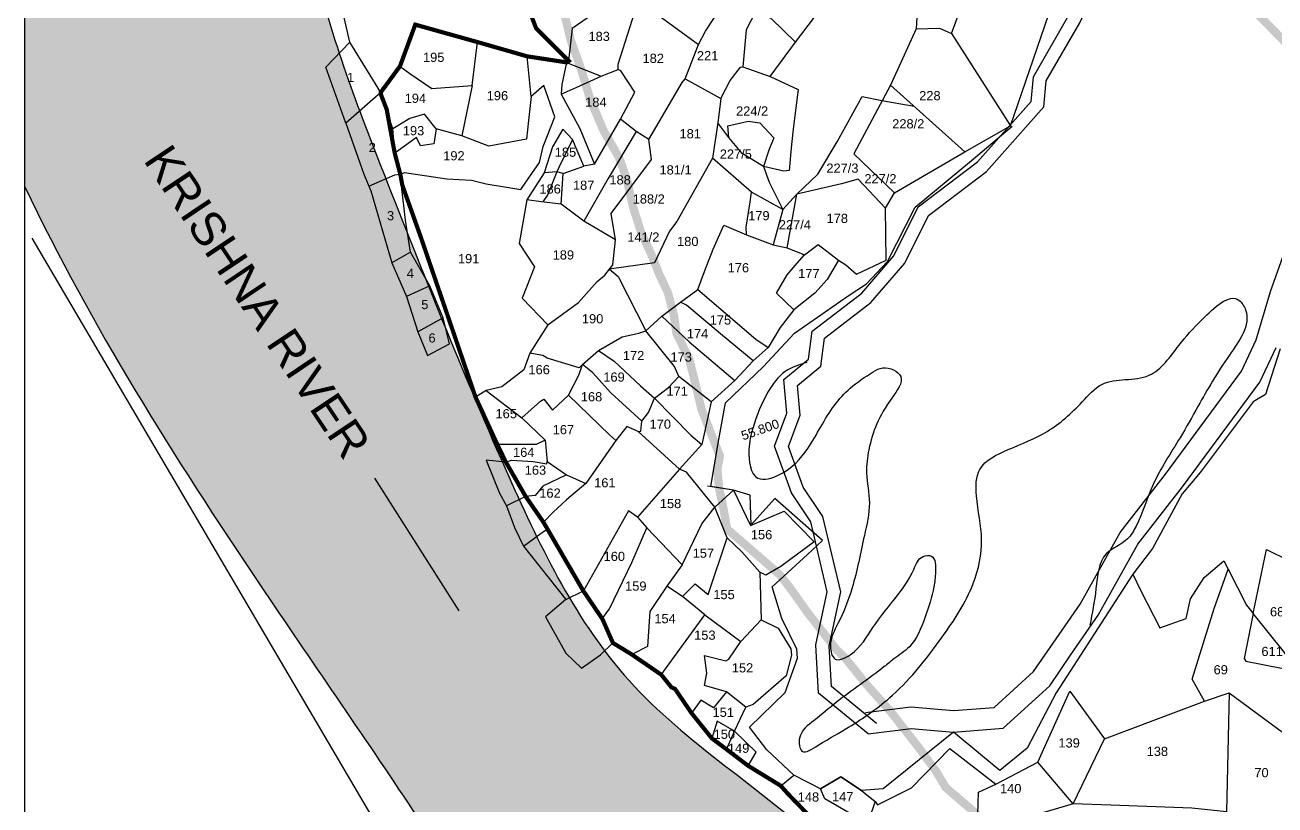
# Model space of a CAD drawing. Header units: millimetres. Extents: x 380985 to 388846, y 1838250 to 1848297.
# Drawn here: x 380985 to 383978, y 1840644 to 1842512 of the extents above; entities that cross this region are included whole.
import ezdxf
from ezdxf.enums import TextEntityAlignment as Align

# ---------------------------------------------------------------- set-up
doc = ezdxf.new("R2010")
doc.units = ezdxf.units.MM
for name, color, linetype in [('BND', 6, 'Continuous'), ('DIMENSION', 1, 'Continuous'), ('Hills', 3, 'Continuous'), ('Plot', 2, 'Continuous'), ('points', 161, 'Continuous'), ('ROADS', 50, 'Continuous'), ('Stream', 4, 'Continuous'), ('TEXT', 7, 'Continuous')]:
    doc.layers.add(name, color=color, linetype=linetype)
doc.styles.get("Standard").update_dxf_attribs({"font": 'arial.ttf'})
doc.dimstyles.get("Standard").update_dxf_attribs({"dimtxt": 0.18, "dimasz": 0.18, "dimexe": 0.18, "dimexo": 0.0625, "dimgap": 0.09, "dimtad": 0, "dimtih": 1, "dimtoh": 1, "dimdec": 4, "dimzin": 0, "dimdsep": 46, "dimtxsty": 'Standard', "dimcen": 0.09, "dimadec": 0, "dimazin": 0, "dimtfac": 1, "dimtdec": 4, "dimtofl": 0, "dimtmove": 0, "dimatfit": 3, "dimfxl": 1, "dimtolj": 1, "dimtzin": 0, "dimarcsym": 0})

# ---------------------------------------------------------------- blocks, each defined once
blk = doc.blocks.new('CHITT')
at = {"layer": 'BND', "lineweight": 30, "const_width": 10}
blk.add_lwpolyline([(-2172.6, -2601.9), (-2229.5, -2543), (-2247.3, -2523.2), (-2324.9, -2475.6), (-2376.9, -2436.1), (-2412.1, -2409.8), (-2460.6, -2349.6), (-2500.5, -2291.1), (-2509, -2287.5), (-2533.2, -2257.3), (-2604.2, -2208.6), (-2649, -2181.2), (-2674.5, -2123.5), (-2719.9, -2056.6), (-2815.5, -1891.9), (-2858.3, -1830.1), (-2905.5, -1748.1), (-2926, -1705.7), (-2978.2, -1592.3), (-3107.7, -1213.6), (-3153.5, -1084.7), (-3158.3, -1058.9), (-3171.7, -1008), (-3179.9, -963.5), (-3190.9, -903.4), (-3204.6, -867.9), (-3205.1, -862.4), (-3159.1, -799.9), (-3122.5, -700.3), (-2973.2, -742.1), (-2854.5, -776.2), (-2760, -790.6), (-2755.1, -787.2), (-2832.9, -709.4), (-2861.5, -634.6)], dxfattribs=at)
at = {"layer": 'DIMENSION'}
blk.add_lwpolyline([(-4041.2, -1211.8), (-3028.4, -2934.7), (-1031.3, -4361), (1188.6, -4521.3), (2958.6, -4170.8)], dxfattribs=at)
at = {"layer": 'Hills', "color": 0}
for points in [[(-2037.8, -2398.7), (-2156.4, -2301.2), (-2162.9, -2186), (-2135.6, -2059.1), (-2175.5, -1890.8), (-2221.6, -1821.9), (-2261.9, -1710.2), (-2232.6, -1631.1), (-2239.8, -1550.5), (-2180.8, -1501.8), (-2171.8, -1434.2), (-2053.3, -1343.2), (-1976, -1253.7), (-1917.8, -1136.8), (-1776.1, -1029.2), (-1647.4, -884.1), (-1641.7, -825.2), (-1559.2, -681.4), (-1530.5, -618.1), (-1492.3, -577.5), (-1474.5, -523.2), (-1253.8, -335.8), (-1129.7, -202.2), (-1033.6, -83.2)], [(-2017.8, -2374.5), (-2125.9, -2285.7), (-2131.3, -2188.5), (-2103.5, -2058.8), (-2146.3, -1878), (-2193.4, -1807.7), (-2228.5, -1710.4), (-2200.7, -1635.4), (-2207.1, -1564.2), (-2151.3, -1518.2), (-2142.4, -1451.1), (-2031.6, -1366.1), (-1949.7, -1271.2), (-1893, -1157.3), (-1754.6, -1052.3), (-1617.1, -897.2), (-1611.1, -835), (-1531.2, -695.7), (-1504.1, -635.8), (-1464.6, -593.9), (-1447.4, -541.4), (-1232.1, -358.5), (-1106, -222.8), (-1009.3, -103)], [(-2044.1, -2348.1), (-1935.7, -2334.4), (-1833.6, -2343.3), (-1735.9, -2335.4), (-1641.7, -2249.8), (-1595.1, -2181.8), (-1529.9, -2088), (-1434.6, -1916.3), (-1325.5, -1776.7), (-1143.8, -1530.1), (-1108.2, -1455), (-1074.2, -1339.8), (-1010.7, -1159.9)], [(-2037.8, -2398.7), (-1934.7, -2385.7), (-1833.8, -2394.5), (-1714.4, -2384.9), (-1603, -2283.6), (-1553.1, -2210.8), (-1486.6, -2115), (-1391.9, -1944.5), (-1284.8, -1807.5), (-1099.7, -1556.4), (-1060.4, -1473.3)]]:
    blk.add_lwpolyline(points, dxfattribs=at)
at = {"layer": 'Plot', "color": 0}
for points in [[(-3205.1, -862.4), (-3279.6, -742), (-3337, -491.1), (-3355.3, -205), (-3377.7, 24.1), (-3372.3, 201.9)], [(-1849.1, -2952), (-1849.1, -2952), (-1833.7, -2897.2), (-1850.4, -2876.6), (-1800.6, -2856), (-1858.8, -2803), (-1815.6, -2678.2), (-1776.5, -2647.4), (-1773.3, -2538.4), (-1731.9, -2519.2), (-1631.7, -2466.8), (-1555.2, -2296.6), (-1471.7, -2410.9), (-1232.5, -2320.3), (-1261.5, -2268.1), (-1208.8, -2098.5), (-1175.3, -2004.1), (-1131.8, -2090.9), (-1115.7, -2110.4), (-1083.5, -1957.5), (-928.5, -2034)], [(-1051.1, -1476.6), (-1086.5, -1586.3), (-1115.4, -1603.5), (-1243, -1773.1), (-1285.6, -1824.2), (-1356.6, -1954.9), (-1403.7, -2016.2), (-1587.5, -2300.6), (-1656.9, -2433), (-1722.2, -2486.9), (-1833.8, -2394.5), (-2001.7, -2530.8), (-2053.6, -2534.2), (-2103.2, -2501.9), (-2151.7, -2530.4), (-2216, -2498.1), (-2280.6, -2437.3), (-2322.3, -2382.8), (-2236.9, -2300.1), (-2207.4, -2218), (-2208.4, -2196.2), (-2244.9, -2123), (-2268, -2046.5), (-2182.7, -1969.1), (-2146.9, -1935.7), (-2261.1, -1834.9), (-2318.2, -1898), (-2320.5, -1827.1), (-2360.2, -1815.2), (-2414.4, -1806.2), (-2397.1, -1702.9), (-2379.7, -1606.4), (-2289.5, -1519.7), (-2214.1, -1438.9), (-2085.9, -1350), (-2041.8, -1320.9), (-1991.3, -1267.6), (-1925.4, -1137.7), (-1790, -1025.8), (-1693.2, -943.4)], [(-1922.6, -710.7), (-1867.1, -708.9), (-1838.2, -721.1), (-1752.3, -488.1), (-1708.7, -364.7), (-1650.6, -265.7)], [(-1996.1, -1140.2), (-1974.7, -1103), (-1806, -1004.8), (-1697.2, -942.8), (-1596.7, -649.3), (-1585.9, -644.1), (-1503.9, -454.6), (-1627.3, -349.5), (-1673.2, -532.4), (-1624.8, -561.8), (-1650.1, -619), (-1596.7, -649.3)], [(-2212.2, -742.5), (-2120.9, -621.9), (-2111.4, -522.9), (-2089.9, -417.3)], [(-1904.8, -401.2), (-1922.6, -710.7), (-1984.3, -845.5), (-2071.8, -1009.7), (-1974.7, -1103)], [(-2556.2, -441.3), (-2574.8, -497.7), (-2631.8, -629.7), (-2747.1, -709.6), (-2755.1, -787.2)], [(-2760, -790.6), (-2677.4, -824), (-2636.4, -807.9), (-2636.9, -795), (-2596.6, -669.3), (-2562.2, -661.4), (-2444.4, -747.8), (-2427.1, -715.9), (-2370.6, -628.5), (-2307.7, -669.9), (-2329.8, -712.5), (-2337.7, -801), (-2272.7, -824.4), (-2212.2, -742.5), (-2270.4, -685.2), (-2307.7, -669.9)], [(-3205.1, -862.4), (-3288.4, -936.3), (-3336.9, -802.3), (-3279.6, -742)], [(-3159.1, -799.9), (-3135.9, -817.3), (-3082.5, -853), (-2986.3, -845.7), (-2973.2, -742.1)], [(-2563.1, -975.7), (-2483.4, -838.8), (-2476.1, -830.2), (-2444.4, -747.8)], [(-1838.2, -721.1), (-1697.2, -942.8)], [(-2845.2, -872.3), (-2854.5, -776.2)], [(-2755.1, -787.2), (-2760, -790.6), (-2771.7, -843.4), (-2772.9, -866.5), (-2737.1, -851), (-2677.4, -824)], [(-2772.9, -866.5), (-2728.2, -948.7), (-2693.3, -1034.2), (-2630.6, -926.7), (-2596.4, -861.7), (-2630.2, -811), (-2636.4, -807.9)], [(-2476.1, -830.2), (-2390.8, -877.4), (-2368.7, -833.8), (-2343.9, -802.2), (-2337.7, -801)], [(-2272.7, -824.4), (-2205.5, -855.3), (-2216.4, -943.7), (-2221.2, -987.7), (-2227.2, -1049.9), (-2239.9, -1051.5), (-2288.8, -1040.4), (-2339.9, -1009.2), (-2371.5, -970.5), (-2397.5, -935.4)], [(-3288.4, -936.3), (-3245.4, -1058), (-3229.1, -1098.6), (-3178.8, -1271), (-3143.7, -1351.6), (-3116.2, -1436.1), (-3093.5, -1493), (-3040.3, -1465.1), (-3055.6, -1402.7), (-3087.5, -1325.8), (-3134, -1245.5), (-3145.5, -1168.6), (-3158.3, -1058.9), (-3171.7, -1008), (-3176.1, -950.1), (-3205.1, -862.4)], [(-2986.3, -845.7), (-3011.3, -966.2), (-3072.5, -950.1), (-3100.2, -914.7), (-3135.5, -924.7), (-3176.1, -950.1), (-3177.2, -951)], [(-3158.3, -1058.9), (-3147.9, -1054.7), (-3046.5, -1069.5), (-2987.7, -1072.6), (-2952.8, -1081.5), (-2869.5, -1095), (-2843, -1057.1), (-2825.2, -1030.2), (-2816.4, -992.5), (-2788.1, -920.9), (-2814.6, -846.4), (-2845.2, -872.3), (-2851.5, -929.8), (-2856.3, -974.3), (-2946.5, -991.2), (-3011.3, -966.2)], [(-1806, -1004.8), (-1984.3, -845.5)], [(-2390.8, -877.4), (-2397.5, -935.4), (-2410.7, -1020.3), (-2496.1, -1171.4), (-2513.8, -1195.2), (-2549.6, -1270.4), (-2658.5, -1285.9)], [(-2208.6, -1106), (-2158, -1058.1), (-2111.9, -980.8), (-2052.3, -872.1), (-2004.7, -881.8), (-1927.4, -895.2)], [(-2693.3, -1034.2), (-2718.8, -1039.5), (-2745.8, -975), (-2768.7, -950.4), (-2793.6, -993.2), (-2813.8, -1054.9), (-2855.4, -1119.6), (-2873.4, -1224.1), (-2836.9, -1280), (-2866.8, -1355.2), (-2805, -1419.6), (-2731.4, -1365.5), (-2687.2, -1315.6), (-2668.3, -1300.4), (-2649.5, -1275.2), (-2643, -1215.9), (-2653.7, -1153), (-2556.7, -1023.2), (-2563.1, -975.7), (-2593.1, -956.5), (-2630.6, -926.7)], [(-3011.3, -966.2), (-3072.5, -950.1), (-3077.8, -986), (-3110.3, -990.2), (-3119.9, -970.8), (-3171.7, -1008)], [(-2593.1, -956.5), (-2660.3, -1068.9), (-2718.7, -1170.8), (-2773.4, -1130.6), (-2820.9, -1124.5), (-2855.4, -1119.6)], [(-2371.5, -970.5), (-2374.1, -942.8), (-2325.1, -931.5), (-2297.1, -935.1), (-2263.8, -971.3), (-2275.4, -1000.8), (-2288.8, -1040.4)], [(-2745.8, -975), (-2778.5, -1042.7), (-2783.3, -1052.8), (-2805.1, -1107.2), (-2817.3, -1125)], [(-2867.1, -1642), (-2822.3, -1602.4), (-2814.3, -1597.5), (-2793.8, -1623.4), (-2755.4, -1588.1), (-2730.5, -1540.1), (-2721.6, -1513.9), (-2683.4, -1480.4), (-2627.2, -1447.7), (-2587.3, -1439.6), (-2570.3, -1433.7), (-2532.3, -1398.7), (-2487.2, -1365.2), (-2445.9, -1334.3), (-2430.1, -1291.5), (-2409.2, -1238), (-2383.3, -1180.8), (-2329.5, -1203.6), (-2265.6, -1227.4), (-2231.4, -1235.2), (-2190.2, -1252), (-2157.7, -1226.9), (-2109.2, -1264.3), (-2091.1, -1275.5), (-2065.4, -1297.8), (-1994.9, -1264.4), (-1996.1, -1140.2), (-2061.9, -1070), (-2101.7, -1081.9), (-2208.6, -1106), (-2241.8, -1143.3), (-2317.2, -1101.7), (-2410.7, -1020.3)], [(-2773.4, -1130.6), (-2768.4, -1057), (-2718.8, -1039.5)], [(-2288.8, -1040.4), (-2274.6, -1077.9), (-2241.8, -1143.3)], [(-3158.3, -1058.9), (-3172.6, -1060.4), (-3227, -1084.6), (-3233.7, -1087.8)], [(-2768.4, -1057), (-2783.3, -1052.8), (-2813.8, -1054.9)], [(-2329.5, -1203.6), (-2329.9, -1185.3), (-2321.2, -1129.9), (-2317.2, -1101.7)], [(-2231.4, -1235.2), (-2208.6, -1106)], [(-2241.8, -1143.3), (-2265.6, -1227.4)], [(-2643, -1215.9), (-2718.7, -1170.8)], [(-3134, -1245.5), (-3178.8, -1271)], [(-2109.2, -1264.3), (-2135.6, -1310.3), (-2165.6, -1343.3), (-2215.7, -1383.1), (-2257, -1343.2), (-2231.6, -1299.2), (-2217.7, -1282.8), (-2207.5, -1271.4), (-2190.2, -1252)], [(-2657.4, -1285.8), (-2636.9, -1303.8), (-2570.3, -1433.7)], [(-3087.5, -1325.8), (-3143.7, -1351.6)], [(-2445.9, -1334.3), (-2307.2, -1453.9), (-2277.3, -1473.9)], [(-2312.9, -1505.8), (-2391.2, -1440.8), (-2473.2, -1371.9), (-2487.2, -1365.2)], [(-3055.6, -1402.7), (-3116.2, -1436.1)], [(-2215.7, -1383.1), (-2248.3, -1425.7), (-2277.3, -1473.9), (-2312.9, -1505.8), (-2357.1, -1552.5), (-2413.6, -1603.3), (-2436.5, -1706.1), (-2489.5, -1765.3), (-2588.7, -1675.1), (-2615.8, -1662.6), (-2642, -1696.2), (-2714.1, -1799.5)], [(-2532.3, -1398.7), (-2466.7, -1459.8), (-2357.1, -1552.5)], [(-2805, -1419.6), (-2827.2, -1454.2), (-2848, -1487.3), (-2862.5, -1526.8), (-2914.8, -1567.9), (-2952.6, -1576.4), (-2978.2, -1592.3)], [(-2413.6, -1603.3), (-2491.1, -1543), (-2501.9, -1519.2), (-2570.3, -1433.7)], [(-2721.6, -1513.9), (-2729.8, -1521.9), (-2806.8, -1498.8), (-2816.9, -1492.8), (-2844.1, -1488), (-2848, -1487.3)], [(-2683.4, -1480.4), (-2646.2, -1505.9), (-2583.4, -1565.4), (-2549.9, -1595.3), (-2462.8, -1683.3), (-2436.5, -1706.1)], [(-2588.7, -1675.1), (-2582.4, -1674.2), (-2579.5, -1649.8), (-2654.3, -1581.8), (-2698.3, -1533.8), (-2721.6, -1513.9)], [(-2579.5, -1649.8), (-2563.9, -1629.5), (-2549.9, -1595.3), (-2516.3, -1569.4), (-2491.1, -1543)], [(-2952.6, -1576.4), (-2867.1, -1642), (-2811.2, -1695.4), (-2806.5, -1746.4), (-2760.1, -1778.7), (-2714.1, -1799.5), (-2760.1, -1838.7), (-2792.3, -1868.3), (-2815.5, -1891.9)], [(-2642, -1696.2), (-2657.6, -1682.7), (-2755.4, -1588.1)], [(-2811.2, -1695.4), (-2832.7, -1706), (-2926, -1705.7)], [(-2905.5, -1748.1), (-2952.8, -1743.8), (-2921, -1822.2), (-2903.6, -1852.4), (-2885.2, -1904.9), (-2863.6, -1949.7), (-2762.1, -2076.9), (-2719.9, -2056.6)], [(-2905.5, -1748.1), (-2892.3, -1743.6), (-2839.8, -1746.8), (-2807, -1752.5), (-2806.5, -1746.4)], [(-2483.6, -1994.3), (-2435.9, -1895.9), (-2405.4, -1856.2), (-2472.7, -1772.4), (-2489.5, -1765.3), (-2589.9, -1879.7), (-2567.5, -1905.8)], [(-2760.1, -1778.7), (-2817, -1805.9), (-2835.4, -1827.7), (-2858.3, -1830.1)], [(-2482.7, -2069.8), (-2452.4, -2039.6), (-2421.3, -2064.9), (-2375.4, -1929.3), (-2405.4, -1856.2), (-2360.6, -1815), (-2422.2, -1805.7)], [(-2360.6, -1815), (-2319.3, -1899.8), (-2239.3, -1865.4), (-2167.4, -1939.1), (-2247.2, -1997.9), (-2283.1, -2018.7), (-2297.5, -2012), (-2340.3, -1962.8), (-2375.4, -1929.3)], [(-2858.3, -1830.1), (-2903.6, -1852.4)], [(-2589.9, -1879.7), (-2612, -1864.4), (-2719.9, -2056.6)], [(-2863.6, -1949.7), (-2815.1, -1914.5), (-2807, -1909.1)], [(-2674.5, -2123.5), (-2657.5, -2099.3), (-2603.5, -1988.9), (-2567.5, -1905.8), (-2483.6, -1994.3), (-2519.7, -2045.1)], [(-1403.7, -2016.2), (-1385.4, -2054.9), (-1339.2, -2144.7), (-1275.9, -2123), (-1266.1, -2075.5), (-1232.9, -2024.8), (-1185.6, -1984.6), (-1175.3, -2004.1)], [(-2297.5, -2012), (-2294, -2125.8)], [(-2429, -2113.6), (-2482.7, -2069.8), (-2519.7, -2045.1), (-2560.4, -2105.9), (-2566, -2189.5), (-2604.2, -2208.6)], [(-2762.1, -2076.9), (-2810.2, -2118.9), (-2761.9, -2205.3), (-2724, -2241.8), (-2678.7, -2209.4), (-2649, -2181.2), (-2674.5, -2123.5)], [(-2533.2, -2257.3), (-2429, -2113.6), (-2342.4, -2178)], [(-985.9, -2382.4), (-981.2, -2369.6), (-978.5, -2308.9), (-1003.1, -2261.4), (-1040.8, -2204.1), (-1115.7, -2110.4), (-1137, -2218.8), (-1133.4, -2224.7), (-1043.9, -2242.4), (-1013.3, -2245.9)], [(-2377.4, -2298.6), (-2429.7, -2283.5), (-2423.8, -2253.3), (-2429.4, -2210.9), (-2378.8, -2223.7), (-2371.7, -2220.1), (-2342.4, -2178), (-2294, -2125.8), (-2253.3, -2146.1), (-2223, -2195.1), (-2221.7, -2210.3), (-2233.8, -2260.2), (-2313.1, -2328.7), (-2331.1, -2334.9)], [(-2649, -2181.2), (-2604.2, -2208.6)], [(-2376.9, -2436.1), (-2358, -2392.7), (-2331.1, -2334.9), (-2377.4, -2298.6), (-2408.5, -2336.4), (-2438.6, -2317.9), (-2460.6, -2349.6)], [(-1173.5, -2300.7), (-1179.5, -2586), (-1262.5, -2576.8), (-1456.7, -2570), (-1546.9, -2566.4), (-1617.4, -2587.2), (-1776.5, -2647.4)], [(-1232.5, -2320.3), (-1173.5, -2300.7), (-1042.1, -2396.9)], [(-2324.9, -2475.6), (-2305.7, -2443), (-2358, -2392.7), (-2399.8, -2368.5), (-2412.1, -2409.8)], [(-1546.9, -2566.4), (-1471.7, -2410.9)], [(-2021, -2560.7), (-2015.6, -2569.3), (-1934.1, -2528.5), (-1842, -2433.9), (-1731.9, -2519.2)], [(-1546.9, -2566.4), (-1631.7, -2466.8)], [(-2247.3, -2523.2), (-2216, -2498.1)], [(-1918.9, -2750.8), (-1981, -2709), (-2048.3, -2638.6), (-2083.8, -2599.5), (-2081, -2589.6), (-2141.6, -2554.9), (-2151.7, -2530.4), (-2216, -2498.1)], [(-2151.7, -2530.4), (-2103.2, -2501.9), (-2053.6, -2534.2), (-2021, -2560.7), (-2048.3, -2638.6)]]:
    blk.add_lwpolyline(points, dxfattribs=at)
at = {"layer": 'Stream'}
blk.add_spline([(-2183.8, -1509.4), (-2236.2, -1530.8), (-2278.5, -1581.6), (-2313.5, -1665.4), (-2323.4, -1718.5), (-2301.7, -1786.5), (-2250.1, -1778), (-2182.4, -1715.1), (-2118.5, -1612.1), (-2080.7, -1571.1), (-2026.1, -1532.1), (-2002.6, -1522.2), (-1959.9, -1542.8), (-1981.4, -1594.9), (-2036.2, -1718.3), (-2041.6, -1774.1), (-2035, -1845.5), (-2046.9, -1924), (-2076.2, -2049), (-2110.1, -2134.6), (-2128, -2188.9), (-2116.9, -2219.7), (-2081, -2209.5), (-2026.5, -2144.3), (-1966.2, -2065.5), (-1928.6, -2005.2), (-1906.1, -1973.9), (-1886.5, -1973.4), (-1876.4, -2010.9), (-1880.2, -2046.8), (-1902.1, -2121.1), (-1939.2, -2190.4), (-1976.2, -2219.6), (-1999.2, -2237.9), (-2113.3, -2322.9), (-2167.3, -2366.9), (-2202, -2409), (-2196.3, -2440.1), (-2157.7, -2426.4), (-2084.6, -2383.1), (-1979.3, -2306.3), (-1861.3, -2168), (-1786, -2038.6), (-1766, -1933.1), (-1778.4, -1829.2), (-1770.5, -1765.6), (-1702.5, -1718), (-1609.1, -1674.5), (-1525.2, -1603.9), (-1477.9, -1561.9), (-1365.1, -1540.2), (-1293.6, -1468.4), (-1237.3, -1406), (-1149.7, -1360.3), (-1133.9, -1383.7), (-1172.8, -1492), (-1248, -1614.6), (-1290.8, -1689.7), (-1355.3, -1801.8), (-1396.1, -1901.5), (-1416.5, -1931.8), (-1467.6, -1967.9), (-1492.2, -2051), (-1506.8, -2138.7)], degree=3, dxfattribs=at)
at = {"layer": 'DIMENSION', "color": 0}
for s, p in [('183', (-2682, -728.4)), ('195', (-3078.3, -778.5)), ('182', (-2552.5, -780.9)), ('194', (-3122.2, -876.7)), ('196', (-2925.7, -870.3)), ('184', (-2690, -886)), ('193', (-3126.6, -954.3)), ('181', (-2464, -961.5)), ('192', (-3029.9, -1014.4)), ('185', (-2762.7, -1005.7)), ('187', (-2719.2, -1084.9)), ('188', (-2631.9, -1072)), ('186', (-2799.5, -1093.8)), ('179', (-2299.5, -1157.9)), ('178', (-2111.8, -1164.2)), ('180', (-2469.8, -1219.5)), ('191', (-2994.6, -1260.8)), ('189', (-2767.8, -1251.8)), ('176', (-2348.7, -1282.5)), ('177', (-2179.8, -1296.3)), ('190', (-2697.7, -1404.7)), ('68', (-1058.4, -2106.5)), ('611', (-1070.3, -2201.5)), ('69', (-1193.4, -2245.3)), ('70', (-1095.8, -2491.8))]:
    blk.add_text(s, height=22, dxfattribs=at).set_placement(p, align=Align.MIDDLE_CENTER)
for s, p in [('221', (-2447.9, -785.6)), ('1', (-3285.8, -837.7)), ('228', (-1915.6, -881.3)), ('224/2', (-2354.2, -918.1)), ('228/2', (-1980.2, -948.8)), ('2', (-3234, -1005.5)), ('227/5', (-2393.2, -1021.3)), ('181/1', (-2537.5, -1059.1)), ('227/3', (-2137.9, -1055)), ('227/2', (-2046.9, -1080.3)), ('188/2', (-2601.8, -1128.9)), ('3', (-3190.2, -1168.8)), ('227/4', (-2251.8, -1190.6)), ('141/2', (-2614.7, -1220)), ('4', (-3142.9, -1307)), ('5', (-3108.2, -1381.6)), ('6', (-3090.8, -1461.6))]:
    blk.add_text(s, height=22, dxfattribs=at).set_placement(p)
for s, p in [('175', (-2391.7, -1418.6)), ('174', (-2446.5, -1451.5)), ('172', (-2599.6, -1503.8)), ('173', (-2485.6, -1507.2)), ('166', (-2825.8, -1537.6)), ('169', (-2646.5, -1555.4)), ('168', (-2700.3, -1602.5)), ('171', (-2495.2, -1589.3)), ('165', (-2904.7, -1643.1)), ('170', (-2535.7, -1668.1)), ('167', (-2767.7, -1681.2)), ('164', (-2862.7, -1735.6)), ('163', (-2834.7, -1778.3)), ('161', (-2668.4, -1808.5)), ('162', (-2799.8, -1833.3)), ('158', (-2511.1, -1858.3)), ('156', (-2293.1, -1932.8)), ('160', (-2645.8, -1984.8)), ('157', (-2432.5, -1977.1)), ('159', (-2594.3, -2056)), ('155', (-2383, -2076.3)), ('154', (-2524.3, -2133.9)), ('153', (-2428.9, -2173.5)), ('152', (-2338.7, -2251.8)), ('151', (-2384.8, -2358.3)), ('150', (-2382.3, -2410.9)), ('149', (-2348.1, -2444.4)), ('139', (-1556.5, -2431.6)), ('138', (-1345.2, -2451.9)), ('148', (-2180.8, -2561.1)), ('147', (-2098.8, -2560.4)), ('140', (-1696.4, -2541))]:
    blk.add_text(s, height=22, dxfattribs=at).set_placement(p, align=Align.CENTER)

msp = doc.modelspace()

# ---------------------------------------------------------------- hatches: boundary and pattern name
h = msp.add_hatch()
h.set_pattern_fill('DASH,_O', color=4, scale=20, angle=45)
h.set_pattern_definition([(45, (0, 0), (7e-15, 89.8025612), [63.5, -63.5])])
edge = h.paths.add_edge_path()
edge.add_spline(control_points=[(388718.2, 1839990.7), (388580.2, 1839963.3), (388267.3, 1839901), (387855.9, 1839801.7), (387475.2, 1839575.2), (387094.4, 1839473.5), (386684, 1839375.2), (386279.4, 1839179.1), (385788, 1839251.2), (385390.9, 1839342.9), (385017, 1839397.5), (384652.2, 1839331.6), (384230.5, 1839388.5), (383818.2, 1839598.3), (383335.6, 1839935.9), (382998, 1840537.8), (382398, 1840891), (382107.7, 1841490.9), (381881.2, 1842059.9), (381643.3, 1842668), (381608.6, 1843256.1), (381578.5, 1843897.5), (381439.4, 1844549.9), (381141.9, 1844872.6), (380984.5, 1845004.8)], knot_values=[681.550287, 681.550287, 681.550287, 681.550287, 1104.733733, 1640.486126, 1936.19225, 2424.815522, 2811.604508, 3206.373083, 3741.717331, 4239.921726, 4445.074723, 4866.973381, 5341.050655, 5688.570558, 6248.458721, 7081.488613, 7695.659292, 8262.875186, 9023.485752, 9553.884751, 10205.221495, 10769.52233, 11500.583355, 12112.559309, 12112.559309, 12112.559309, 12112.559309], degree=3, periodic=0)
edge.add_line((380984.5, 1845004.8), (380984.5, 1842124.7))
edge.add_spline(control_points=[(380984.5, 1842124.7), (381142.4, 1841791.7), (381458.8, 1841292.9), (381860.8, 1840714.9), (382152.8, 1840264.9), (382705.8, 1839874.2), (383315.3, 1839408.2), (383832.9, 1839015.9), (384264, 1838837), (384786.2, 1838854.7), (385466.3, 1838780.9), (386121.3, 1838714.7), (386738.2, 1838841.7), (387360.1, 1838940.9), (388053.6, 1839115.2), (388508, 1839191.7), (388718.2, 1839227.2)], knot_values=[593.47484, 593.47484, 593.47484, 593.47484, 1699.853064, 2353.104729, 2713.64595, 3295.736963, 4352.3737, 5035.357019, 5228.200674, 5739.632747, 6566.226218, 7299.515557, 7688.053722, 8448.093622, 9190.633385, 9830.162664, 9830.162664, 9830.162664, 9830.162664], degree=3, periodic=0)
edge.add_line((388718.2, 1839227.2), (388718.2, 1839990.7))
h.paths.add_polyline_path([(385414.9, 1838929.9), (386324, 1838985.6), (386316.4, 1839109.5), (385407.3, 1839053.7)], flags=24)
h.paths.add_polyline_path([(381236.7, 1842193.4), (381742.9, 1841436.3), (381846.1, 1841505.3), (381339.8, 1842262.4)], flags=24)

# ---------------------------------------------------------------- linework, layer by layer
msp.add_lwpolyline([(380984.5, 1848286.5), (388718.2, 1848286.5), (388718.2, 1838250), (380984.5, 1838250)], close=True)
at = {"color": 4}
for points, knots in [([(380984.5, 1845004.8), (381141.9, 1844872.6), (381439.4, 1844549.9), (381578.5, 1843897.5), (381608.6, 1843256.1), (381643.3, 1842668), (381881.2, 1842059.9), (382107.7, 1841490.9), (382398, 1840891), (382998, 1840537.8), (383335.6, 1839935.9), (383818.2, 1839598.3), (384230.5, 1839388.5), (384652.2, 1839331.6), (385017, 1839397.5), (385390.9, 1839342.9), (385788, 1839251.2), (386279.4, 1839179.1), (386684, 1839375.2), (387094.4, 1839473.5), (387475.2, 1839575.2), (387855.9, 1839801.7), (388267.3, 1839901), (388580.2, 1839963.3), (388718.2, 1839990.7)], [681.550287, 681.550287, 681.550287, 681.550287, 1293.526241, 2024.587266, 2588.888101, 3240.224844, 3770.623844, 4531.23441, 5098.450304, 5712.620983, 6545.650875, 7105.539038, 7453.058941, 7927.136215, 8349.034872, 8554.18787, 9052.392265, 9587.736513, 9982.505087, 10369.294074, 10857.917346, 11153.62347, 11689.375862, 12112.559309, 12112.559309, 12112.559309, 12112.559309]), ([(380984.5, 1842124.7), (381142.4, 1841791.7), (381458.8, 1841292.9), (381860.8, 1840714.9), (382152.8, 1840264.9), (382705.8, 1839874.2), (383315.3, 1839408.2), (383832.9, 1839015.9), (384264, 1838837), (384786.2, 1838854.7), (385466.3, 1838780.9), (386121.3, 1838714.7), (386738.2, 1838841.7), (387360.1, 1838940.9), (388053.6, 1839115.2), (388508, 1839191.7), (388718.2, 1839227.2)], [593.47484, 593.47484, 593.47484, 593.47484, 1699.853064, 2353.104729, 2713.64595, 3295.736963, 4352.3737, 5035.357019, 5228.200674, 5739.632747, 6566.226218, 7299.515557, 7688.053722, 8448.093622, 9190.633385, 9830.162664, 9830.162664, 9830.162664, 9830.162664])]:
    msp.add_open_spline(points, degree=3, knots=knots, dxfattribs=at)
at = {"layer": 'ROADS', "color": 40, "const_width": 20}
for points in [[(384666.1, 1841939.2), (384513.1, 1842045.9), (384363.5, 1842147.1), (384282, 1842183.7), (383649.8, 1842833.4), (383594, 1842893.4), (383526.1, 1843025.9), (383481, 1843061.3), (383454.3, 1843092.2), (383395.5, 1843174.5), (383356.6, 1843214.2), (383210.3, 1843322.8), (383123.5, 1843400.5), (383091.7, 1843451.7), (382962.4, 1843549.6), (382918.9, 1843607.5), (382868.7, 1843682.7), (382906.4, 1843750.7), (382904.6, 1843804.4)], [(382274.2, 1842548.6), (382291.1, 1842477.2), (382316.2, 1842407.2), (382338.2, 1842334.2), (382370, 1842259.8), (382407.3, 1842194.6), (382425.4, 1842144.2), (382441.6, 1842073.6), (382460.3, 1842015.1), (382487.2, 1841956.9), (382503.4, 1841915.5), (382524.7, 1841870.1), (382539, 1841814.8), (382544.7, 1841774.4), (382575.3, 1841711.7), (382590.9, 1841650), (382604.4, 1841593), (382648.7, 1841480.1), (382642.7, 1841448.9), (382646.7, 1841404), (382658.1, 1841349.9), (382665.9, 1841305.3), (382741.3, 1841239.9), (382792.5, 1841195.3), (382817.8, 1841162.6), (382858.9, 1841104.8), (382927.9, 1841016.4), (382948.4, 1840996.5), (382997.6, 1840935.5), (383057.2, 1840868.3), (383127.4, 1840778.5), (383166.4, 1840725.2), (383190.3, 1840685.3), (383270.1, 1840616.9)]]:
    msp.add_lwpolyline(points, dxfattribs=at)

# ---------------------------------------------------------------- block references
msp.add_blockref('CHITT', (385041.7, 1843213.4))

# ---------------------------------------------------------------- texts
at = {"layer": 'points', "color": 1}
msp.add_text('55.800', height=22, rotation=19.3025, dxfattribs=at).set_placement((382704.5, 1841517.3))
at = {"layer": 'TEXT', "color": 4}
msp.add_text('KRISHNA RIVER', height=80, rotation=303.7691, dxfattribs=at).set_placement((381266.5, 1842188.5))

# ---------------------------------------------------------------- leaders
at = {"color": 4}
msp.add_leader([(382024.7, 1841109.5), (381822.1, 1841427)], dimstyle='Standard', override={"dimasz": 100}, dxfattribs=at)

doc.saveas('drawing.dxf')
